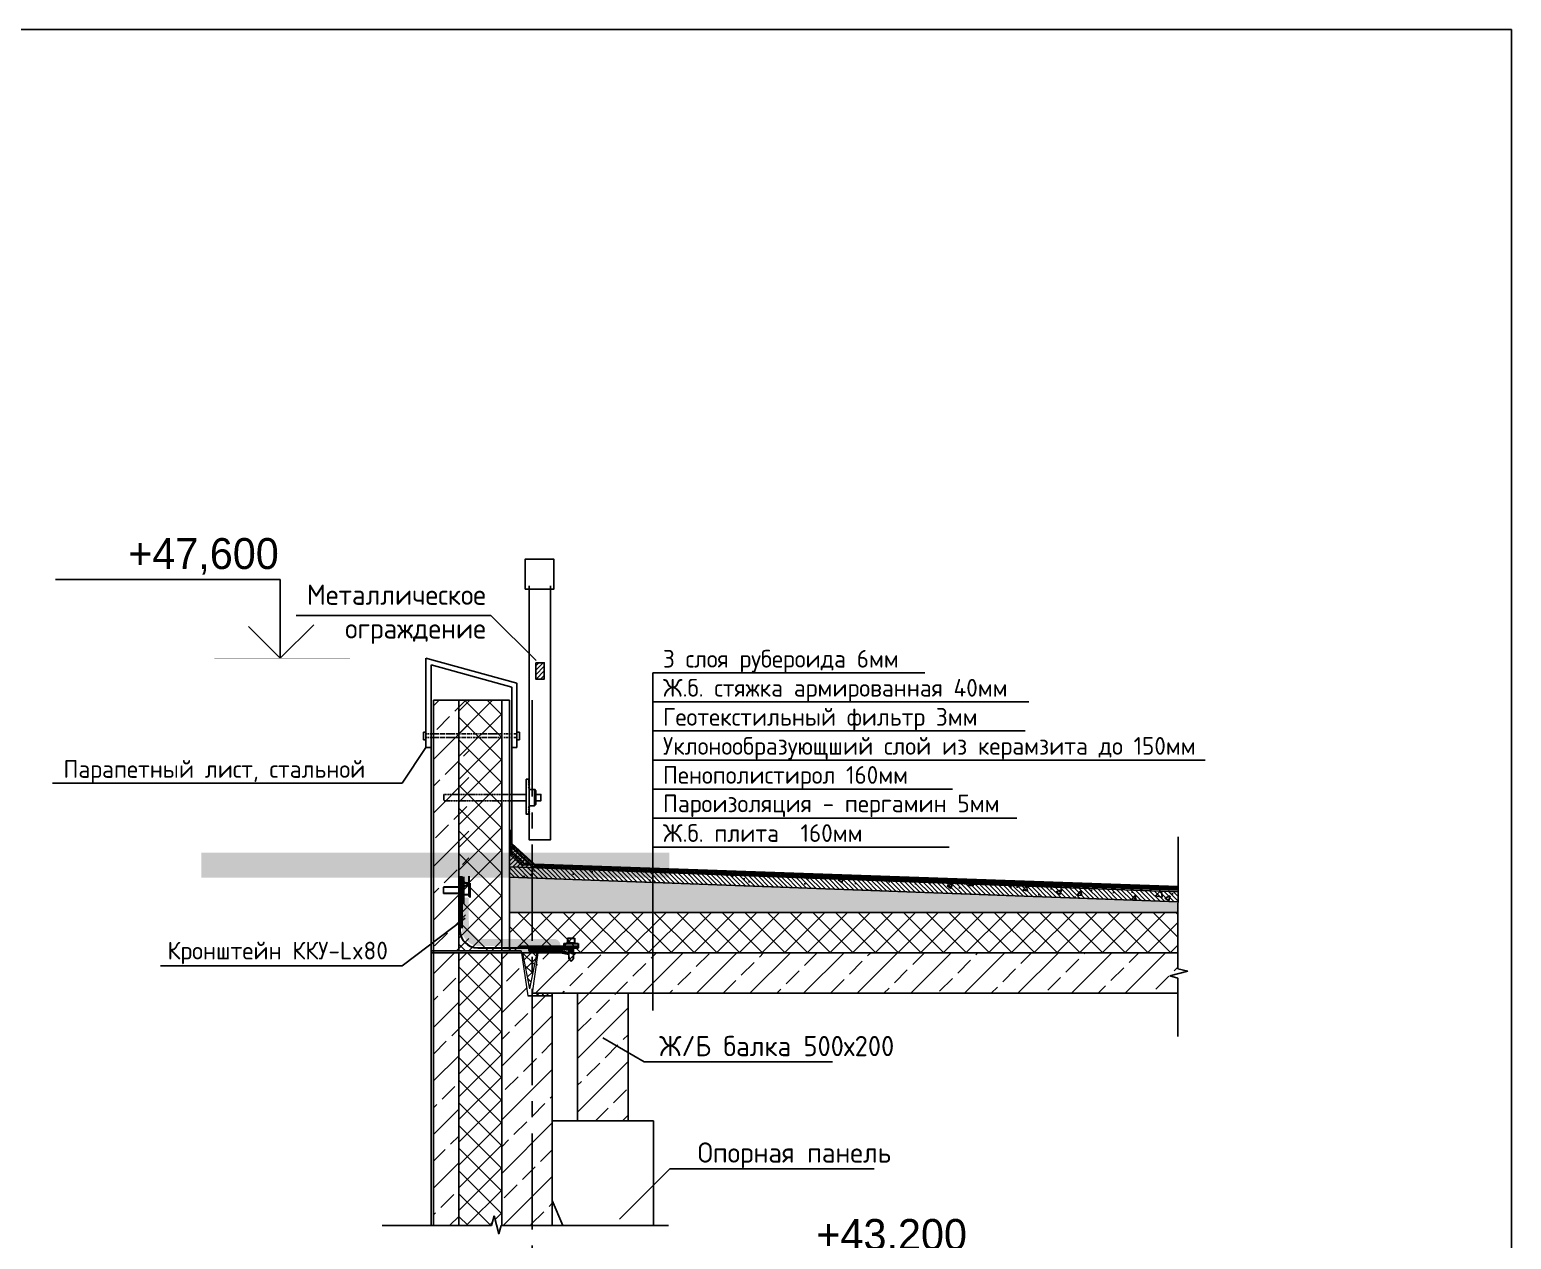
# Model space of a CAD drawing. Header units: millimetres. Extents: x -10163 to 1081624, y -5450 to 417560.
# Drawn here: x 429084 to 458409, y 95718 to 119662 of the extents above; entities that cross this region are included whole.
import ezdxf
from ezdxf.enums import TextEntityAlignment as Align

# ---------------------------------------------------------------- set-up
doc = ezdxf.new("R2010")
doc.units = ezdxf.units.MM
for name, pattern in [('CENTER2', [28.575, 19.05, -3.175, 3.175, -3.175]), ('HIDDEN', [0.375, 0.25, -0.125]), ('штриховая2', [9.525, 6.35, -3.175])]:
    doc.linetypes.add(name, pattern=pattern)
for name, color, linetype in [('0разрез', 7, 'Continuous'), ('АРМАТУРА', 134, 'Continuous'), ('ВЫНОСКИ_Р_СТ', 130, 'Continuous'), ('Кровля', 92, 'Continuous'), ('НЕНЕСУЩ_СТЕНЫ', 232, 'Continuous'), ('оси', 1, 'CENTER2'), ('ПАРАПЕТ', 50, 'Continuous'), ('ПЛИТЫ_ПОКРЫТИЯ', 144, 'Continuous'), ('Покрытия', 50, 'Continuous'), ('РАЗДЕЛИТ_ЛИНИИ', 150, 'Continuous'), ('разрез', 40, 'Continuous'), ('Саморезы', 104, 'Continuous'), ('Стены1', 120, 'Continuous'), ('УПРУГ_РЕЗ_ПРОКЛАДКА', 130, 'Continuous'), ('УТЕПЛИТЕЛЬ', 30, 'Continuous'), ('ШТРИХ_ПП', 20, 'Continuous'), ('ШТРИХ_УРП', 120, 'Continuous')]:
    doc.layers.add(name, color=color, linetype=linetype)
for name, color, linetype, lineweight in [('A-Wall-H', 250, 'Continuous', 20), ('RAZMER', 250, 'Continuous', 13), ('невид штрих', 93, 'штриховая2', 9), ('Осн', 230, 'Continuous', 25), ('разрез по стене', 150, 'Continuous', 25)]:
    doc.layers.add(name, color=color, linetype=linetype, lineweight=lineweight)
doc.layers.add('Штриховка', color=50, linetype='Continuous', transparency=0.6)
doc.styles.add('GOST-2.304_Type-B', font='GOST Common.ttf')
doc.styles.add('ГОСТ', font='GOST Common.ttf', dxfattribs={"height": 400})
doc.styles.add('Чертеж250', font='ofont.ru_GOST type B.ttf', dxfattribs={"height": 250})
pattern_1 = [(45, (308651.9, 38309.6), (-530.33, 530.33), []), (45, (309181.4, 38309.6), (-530.33, 530.33), [360, -150])]
pattern_2 = [(45, (308651.88, 38309.6), (-224.5064, 224.5064), []), (135, (308651.88, 38309.6), (-224.5064, -224.5064), [])]

msp = doc.modelspace()

# ---------------------------------------------------------------- hatches: boundary and pattern name
at = {"layer": 'A-Wall-H', "transparency": 33554687}
h = msp.add_hatch(dxfattribs=at)
h.set_pattern_fill('ANSI31', color=256, scale=20)
h.set_pattern_definition([(45, (625858.275, 152189.22), (-44.90128, 44.90128), [])])
h.paths.add_polyline_path([(438577.935, 103506.71), (438577.935, 103088.722), (439046.537, 103072.358)])
at = {"layer": 'Кровля'}
h = msp.add_hatch(dxfattribs=at)
h.set_pattern_fill('GRAVEL', color=256)
h.paths.add_polyline_path([(439292.017, 103374.953), (432479.278, 103374.953), (432479.278, 102874.026), (439292.017, 102874.026)])
h.paths.add_polyline_path([(441745.678, 103374.953), (439292.017, 103374.953), (439292.017, 102874.026), (441745.678, 102874.026)])
h = msp.add_hatch(dxfattribs=at)
h.set_pattern_fill('GRAVEL', color=256)
h.paths.add_polyline_path([(439292.017, 103374.953), (432479.278, 103374.953), (432479.278, 102874.026), (439292.017, 102874.026)])
h.paths.add_polyline_path([(441745.678, 103374.953), (439292.017, 103374.953), (439292.017, 102874.026), (441745.678, 102874.026)])
at = {"layer": 'Покрытия', "transparency": 33554687}
h = msp.add_hatch(color=9, dxfattribs=at)
h.dxf.hatch_style = 1
h.paths.add_polyline_path([(437634.705, 101876.785), (437634.02, 102358.191), (437669.542, 102358.191), (437669.542, 102482.516), (437775.826, 102482.516), (437776.571, 101850.48), (437962.891, 101664.161), (438006.878, 101664.098), (438006.878, 101522.076), (437989.906, 101522.076, -0.413786376)])
h.paths.add_polyline_path([(437775.324, 102907.663), (437633.239, 102907.501), (437633.262, 102891.012), (437669.542, 102891.012), (437669.542, 102766.687), (437775.491, 102766.687)])
h.paths.add_polyline_path([(438456.878, 101663.452), (438006.878, 101664.098), (438006.878, 101522.076), (438456.878, 101522.059)])
h.paths.add_polyline_path([(439491.759, 101661.655), (438779.226, 101662.679), (438456.878, 101663.264), (438456.878, 101522.059), (438456.878, 101399.115), (438548.699, 101399.115), (438856.878, 101399.115), (438998.542, 101399.115, -0.387751983), (438965.323, 101486.561), (439755.776, 101486.733), (439755.776, 101522.255), (439589.913, 101522.218, 0.369077949)])
h.paths.add_polyline_path([(439279.183, 101598.061, -1), (439269.091, 101598.061, -1)], flags=16)
at = {"layer": 'разрез по стене', "transparency": 33554687}
h = msp.add_hatch(dxfattribs=at)
h.set_pattern_fill('JIS_STN_2.5', color=9, scale=300)
h.set_pattern_definition(pattern_1)
h.paths.add_polyline_path([(437777.934, 106388.863), (437077.934, 106388.86), (437077.934, 101388.86), (437349.913, 101388.86), (437343.638, 101430.726), (437777.934, 101430.726)])
h = msp.add_hatch(dxfattribs=at)
h.set_pattern_fill('GRAVEL', color=9, scale=25, angle=-90)
h.set_pattern_definition([(138.012788, (309286.88, 37852.41), (-5715, 5080), [85.4304, -8457.621]), (94.96974, (309223.38, 37909.56), (635.000036, -7619.999997), [146.6012, -14513.5122]), (42.510447, (309210.68, 38055.61), (-6984.999998, -6350.000003), [103.3704, -10233.6807]), (177.27369, (309051.93, 38303.26), (12700, -635.0000013), [133.5011, -13216.6094]), (202.833654, (308918.58, 38309.61), (7620, 3175), [130.9084, -12959.952]), (267.27369, (308797.93, 38258.81), (635.0000013, 12700), [133.5011, -13216.6094]), (307.69424, (308791.58, 38125.46), (-6350.0000005, 8254.9999996), [176.5484, -17478.2788]), (342.255328, (308899.53, 37985.76), (13969.9999996, -4445.0000012), [166.6799, -16501.3142]), (31.429566, (309058.28, 37934.96), (8254.9999996, 5080.000001), [133.9532, -13261.3864]), (85.23636, (309172.58, 38004.81), (-635.000001, -6985), [152.9283, -7493.4842]), (132.397438, (309185.279, 38157.21), (-6985.0000003, 7619.9999998), [197.7695, -19579.1931]), (48.814075, (309045.58, 37674.61), (3810, 4445), [67.5011, -6682.6415]), (81.469234, (309090.03, 37725.41), (-1269.9999986, -8255), [128.4205, -12713.6597]), (135, (309109.1, 37852.4), (-635, 2e-13), [89.8023, -808.2233]), (113.19859, (309185.28, 37896.86), (1270, -3175), [48.3603, -4787.6556]), (201.80141, (309166.23, 37941.31), (1905, 635), [68.3914, -3351.1882]), (300.96376, (309102.73, 37915.91), (1270, -1905), [111.08, -3591.5745]), (71.56505, (309159.88, 37820.66), (-635, -1270), [80.3218, -1927.7245]), (286.38954, (309166.23, 38309.61), (1905, -6350), [112.522, -11139.7067]), (340.346176, (309197.98, 38201.66), (-6985, 2540), [94.3997, -9345.554]), (203.19859, (309286.88, 37820.66), (3175, 1270), [96.72, -4739.296]), (253.61046, (309197.98, 37782.56), (1904.9999996, 6350), [112.522, -11139.7067]), (249.443955, (308772.53, 38309.61), (1270, 3175), [108.5088, -5316.9336]), (204.77514, (308734.43, 38208.01), (6984.999998, 3175.000004), [90.918, -9000.8983]), (336.80141, (308651.88, 37814.31), (3175, -1270), [96.72, -4739.296]), (287.354025, (308740.78, 37776.21), (-2540.0000005, 8255), [106.4457, -10538.094]), (339.443955, (308651.88, 38125.46), (-3175, 1270), [54.2544, -5371.188]), (11.30993, (308651.88, 37852.41), (2540, 635), [32.3787, -3205.4987]), (75.96376, (308683.63, 37858.76), (-635, -1905), [130.9084, -2487.2636]), (96.009006, (308715.38, 37985.76), (635, -6350), [121.3167, -12010.3412]), (213.69007, (309045.58, 37915.91), (1270, 635), [91.581, -2197.944]), (263.157227, (308969.38, 37865.11), (-1269.9999994, -10795), [159.8892, -15829.0023]), (330.945396, (308950.33, 37706.36), (-4445, 2540), [65.377, -6472.348]), (0, (309007.5, 37674.6), (635, 635), [38.1, -596.9]), (30.256437, (308734.43, 37998.46), (-4445, -2540), [88.2167, -8733.4852]), (318.012788, (308810.63, 38042.91), (5715, -5080), [170.8607, -8372.1905]), (270, (308937.6, 37928.6), (635, -635), [165.1, -469.9]), (235.304846, (308937.63, 37763.51), (-4444.999997, -6350.000002), [100.4024, -9939.8292]), (164.054604, (308880.48, 37680.96), (-2540, 635), [92.4573, -4530.4125]), (117.645975, (308791.58, 37706.36), (-6349.999999, 12065.0000004), [150.5363, -14903.116]), (85.426079, (308721.73, 37839.71), (635, 8255), [159.2574, -15766.4616])])
h.paths.add_polyline_path([(439027.934, 102872.13), (439027.934, 102188.86), (451809.679, 102188.86), (451809.679, 102396.922)])
h.paths.add_polyline_path([(439027.934, 102872.13), (438577.934, 102888.86), (438577.934, 102188.86), (439027.934, 102188.86)])
h = msp.add_hatch(dxfattribs=at)
h.set_pattern_fill('JIS_STN_2.5', color=9, scale=300)
h.set_pattern_definition(pattern_1)
h.paths.add_polyline_path([(437077.934, 93252.154), (437577.934, 93252.154), (437577.934, 95409.759), (437077.934, 95409.759)])
h.paths.add_polyline_path([(437077.934, 95989.678), (437577.934, 95989.678), (437577.934, 101388.86), (437077.934, 101388.86)])
h.paths.add_polyline_path([(437577.934, 93202.154), (437077.934, 93202.154), (437077.934, 90277.154), (437577.934, 90277.154)])
h.paths.add_polyline_path([(437577.934, 85120.436), (437077.934, 85120.436), (437077.934, 81170.436), (437077.934, 80670.436), (437577.934, 80670.436)])
h.paths.add_polyline_path([(437577.934, 80620.436), (437077.934, 80620.436), (437077.934, 77695.436), (437577.934, 77695.436)])
h.paths.add_polyline_path([(437577.934, 69969.538), (437077.934, 69969.538), (437077.934, 65519.538), (437577.934, 65519.538)])
h = msp.add_hatch(dxfattribs=at)
h.set_pattern_fill('JIS_STN_2.5', color=9, scale=300)
h.set_pattern_definition(pattern_1)
h.paths.add_polyline_path([(439027.934, 69969.538), (438427.934, 69969.538), (438427.934, 65819.538), (439027.934, 65819.538)])
h.paths.add_polyline_path([(439427.934, 69969.538), (439027.934, 69969.538), (439027.934, 65819.538), (439427.934, 65819.538)])
h.paths.add_polyline_path([(438427.934, 69969.538), (437577.934, 69969.538), (437577.934, 69652.482), (438427.934, 69652.482)])
h.paths.add_polyline_path([(438225.41, 65819.538), (438427.934, 65819.538), (438427.934, 66041.71), (437577.934, 66041.71), (437577.934, 65519.538), (437882.877, 65519.538)])
h.paths.add_polyline_path([(439027.934, 79870.436), (438945.763, 79870.436), (438788.392, 80920.436), (438427.934, 80920.436), (438427.934, 77695.436), (439027.934, 77695.436)])
h.paths.add_polyline_path([(439427.934, 79870.436), (439027.934, 79870.436), (439027.934, 77695.436), (439427.934, 77695.436)])
edge = h.paths.add_edge_path(flags=16)
edge.add_arc((439293.236, 77811.925), 6.25, 0, 360)
h.paths.add_polyline_path([(438427.934, 77955.5), (437577.934, 77955.5), (437577.934, 77695.436), (437927.934, 77695.436), (438427.934, 77695.436)])
h.paths.add_polyline_path([(438427.934, 80920.436), (438261.737, 80920.436), (437919.204, 80620.436), (437577.934, 80620.436), (437577.934, 80364.955), (438427.934, 80364.955)])
h.paths.add_polyline_path([(438427.934, 81192.608), (437577.934, 81192.608), (437577.934, 80670.436), (437882.877, 80670.436), (438225.41, 80970.436), (438427.934, 80970.436)])
h.paths.add_polyline_path([(439027.934, 85120.436), (438427.934, 85120.436), (438427.934, 80970.436), (439027.934, 80970.436)])
h.paths.add_polyline_path([(439427.934, 85120.436), (439027.934, 85120.436), (439027.934, 80970.436), (439427.934, 80970.436)])
h.paths.add_polyline_path([(438427.934, 85120.436), (437577.934, 85120.436), (437577.934, 84829.807), (438427.934, 84829.807)])
edge = h.paths.add_edge_path()
edge.add_line((439427.934, 92452.154), (439027.934, 92452.154))
edge.add_line((439027.934, 92452.154), (439033.849, 90394.837))
edge.add_arc((439040.099, 90394.837), 6.25, 0, 180, ccw=False)
edge.add_arc((439040.099, 90394.837), 6.25, -180, 0, ccw=False)
edge.add_line((439033.849, 90394.837), (439033.83, 90277.154))
edge.add_line((439033.83, 90277.154), (439427.934, 90277.154))
edge.add_line((439427.934, 90277.154), (439427.934, 92452.154))
edge = h.paths.add_edge_path(flags=16)
edge.add_arc((439293.236, 90393.644), 6.25, 0, 360)
h.paths.add_polyline_path([(439027.934, 92452.154), (438945.763, 92452.154), (438788.392, 93502.154), (438427.934, 93502.154), (438427.934, 90277.154), (439027.934, 90277.154)])
h.paths.add_polyline_path([(438427.934, 90537.218), (437577.934, 90537.218), (437577.934, 90277.154), (438427.934, 90277.154)])
h.paths.add_polyline_path([(438427.934, 93502.154), (438261.737, 93502.154), (437919.204, 93202.154), (437577.934, 93202.154), (437577.934, 92946.673), (438427.934, 92946.673)])
h.paths.add_polyline_path([(438427.934, 93774.326), (437577.934, 93774.326), (437577.934, 93252.154), (437882.877, 93252.154), (438225.41, 93552.154), (438427.934, 93552.154)])
h.paths.add_polyline_path([(439027.934, 95409.759), (438427.934, 95409.759), (438427.934, 93552.154), (439027.934, 93552.154)])
h.paths.add_polyline_path([(439427.934, 95409.759), (439027.934, 95409.759), (439027.934, 93552.154), (439427.934, 93552.154)])
h.paths.add_polyline_path([(439427.934, 100588.86), (439027.934, 100588.86), (439027.934, 95989.678), (439427.934, 95989.678)])
h.paths.add_polyline_path([(439027.934, 100588.86), (438945.763, 100588.86), (438818.367, 101388.86), (438427.934, 101388.86), (438427.934, 95989.678), (439027.934, 95989.678)])
h = msp.add_hatch(dxfattribs=at)
h.set_pattern_fill('JIS_STN_2.5', color=9, scale=300)
h.set_pattern_definition([(45, (-2266756.5, -212416.24), (-530.33009, 530.33009), []), (45, (-2266227, -212416.24), (-530.33009, 530.33009), [360, -150])])
h.paths.add_polyline_path([(440927.934, 100588.86), (439927.934, 100588.86), (439927.934, 98063.86), (440927.934, 98063.86)])
h.paths.add_polyline_path([(439427.934, 101388.86), (439140.783, 101388.86), (439027.934, 100588.86), (439427.934, 100588.86), (451809.679, 100588.86), (451809.679, 100885.264), (451649.83, 100934.991), (452005.717, 101026.156), (451809.679, 101074.224), (451809.679, 101388.86)])
at = {"layer": 'Стены1'}
h = msp.add_hatch(dxfattribs=at)
h.set_pattern_fill('ANSI31', color=256, scale=20)
h.set_pattern_definition([(45, (6148.51, -616.98), (-44.901281, 44.901281), [])])
h.paths.add_polyline_path([(439270.409, 107129.373), (439101.981, 107129.373), (439101.981, 106808.3), (439270.409, 106808.3)])
at = {"layer": 'УТЕПЛИТЕЛЬ', "transparency": 33554687}
h = msp.add_hatch(dxfattribs=at)
h.set_pattern_fill('ANSI37', color=0, scale=100, style=0)
h.set_pattern_definition(pattern_2)
h.paths.add_polyline_path([(437577.934, 101430.726), (438427.934, 101430.726), (438427.934, 106388.865), (437577.934, 106388.862)])
h = msp.add_hatch(dxfattribs=at)
h.set_pattern_fill('ANSI37', color=0, scale=100, style=0)
h.set_pattern_definition([(45, (308651.88, 38309.6), (-224.5064, 224.5064), []), (135, (308651.88, 38309.6), (-224.5064, -224.5064), [])])
h.paths.add_polyline_path([(438577.934, 101430.726), (439027.934, 101430.726), (439027.934, 102188.86), (438577.934, 102188.86)])
h.paths.add_polyline_path([(439148.182, 101389.136), (439027.934, 101389.136), (439027.934, 101388.86), (439427.934, 101388.86), (451809.679, 101388.86), (451809.679, 102188.86), (439027.934, 102188.86), (439027.934, 101430.551), (439148.182, 101430.551)])
h = msp.add_hatch(dxfattribs=at)
h.set_pattern_fill('ANSI37', color=0, scale=100, style=0)
h.set_pattern_definition(pattern_2)
h.paths.add_polyline_path([(438427.934, 101388.86), (437577.934, 101388.86), (437577.934, 95989.678), (438227.9, 95989.678), (438275.969, 96185.716), (438367.134, 95829.829), (438416.86, 95989.678), (438427.934, 95989.678)])
h = msp.add_hatch(dxfattribs=at)
h.set_pattern_fill('ANSI37', color=0, scale=1150, style=0)
h.set_pattern_definition([(45, (371941.38, 138201.25), (-101.6466, 101.6466), []), (135, (371941.38, 138201.25), (-101.6466, -101.6466), [])])
h.paths.add_polyline_path([(439119.755, 101388.86), (438837.632, 101388.86), (438978.694, 100677.825)])
at = {"layer": 'ШТРИХ_ПП', "transparency": 33554687}
h = msp.add_hatch(dxfattribs=at)
h.set_pattern_fill('ANSI31', color=0, scale=20, angle=90, style=0)
h.set_pattern_definition([(135, (308651.88, 38309.61), (-44.90128, -44.90128), [])])
h.paths.add_polyline_path([(438577.934, 103088.722), (438577.934, 102888.86), (439482.452, 102855.231), (451809.679, 102396.922), (451817.118, 102596.783)])
h = msp.add_hatch(dxfattribs=at)
h.set_pattern_fill('AR-CONC', color=0, scale=150, style=0)
h.set_pattern_definition([(50, (371350.3, 154909.8), (1075.89, -94.128), [112.5, -1237.5]), (355, (371350.3, 154909.8), (-208.127, 1128.288), [90, -990]), (100.4514, (371440, 154901.9), (867.764, 1034.159), [95.61, -1051.713]), (46.1842, (371350.3, 155209.8), (1600.862, -248.279), [168.75, -1856.25]), (96.6356, (371483.7, 155189.1), (1401.994, 1461.177), [143.415, -1577.57]), (351.1842, (371350.3, 155209.8), (1401.993, 1461.178), [135, -1485]), (21, (371500.3, 155134.8), (895.3606, -603.928), [112.5, -1237.5]), (326, (371500.3, 155134.8), (364.973, 1087.725), [90, -990]), (71.4514, (371574.9, 155084.5), (1260.334, 483.796), [95.61, -1051.713]), (37.5, (371350.32, 154909.8), (18.2398, 499.3408), [0, -978, 0, -1005, 0, -993.75]), (7.5, (371350.3, 154909.8), (394.6043, 591.6176), [0, -573, 0, -955.5, 0, -378.75]), (327.5, (371015.82, 154909.8), (800.7337, -33.8323), [0, -375, 0, -1170, 0, -1552.5]), (317.5, (370865.8, 154909.8), (874.779, 150.1575), [0, -487.5, 0, -777, 0, -1102.5])])
h.paths.add_polyline_path([(451817.109, 102596.783), (438577.934, 103088.722), (438577.934, 102888.86), (451809.679, 102396.922)])
at = {"layer": 'ШТРИХ_УРП'}
h = msp.add_hatch(dxfattribs=at)
h.set_pattern_fill('HONEY', color=0, scale=500, style=0)
h.set_pattern_definition([(0, (371941.38, 138209.93), (93.75, 54.126587), [62.5, -125]), (120, (371941.38, 138209.93), (-93.75, 54.126588), [62.5, -125]), (60, (371941.38, 138209.93), (2e-07, 108.253175), [-125, 62.5])])
h.paths.add_polyline_path([(439427.934, 100588.86), (439127.934, 100588.86), (439127.934, 100538.86), (439427.934, 100538.86)])
at = {"layer": 'Штриховка', "lineweight": 30, "ltscale": 0.5, "transparency": 33554687}
h = msp.add_hatch(dxfattribs=at)
h.set_pattern_fill('ANSI31', color=256, scale=177.606991, angle=270, style=0)
h.set_pattern_definition([(225, (522564.207, 70277.07), (-15.6983885, 15.6983885), [])])
h.paths.add_polyline_path([(439491.759, 101473.502), (439491.759, 101441.825), (439755.776, 101441.825), (439755.776, 101473.502)])
h.paths.add_polyline_path([(439064.113, 101473.502), (439019.501, 101463.521), (439019.501, 101458.156), (439443.174, 101458.156, 0.027232203), (439428.221, 101473.502)])
h.paths.add_polyline_path([(439455.986, 101441.825, 0.026380608), (439443.174, 101458.156), (439019.501, 101458.156), (439019.501, 101441.825)])
h.paths.add_polyline_path([(439443.174, 101458.156, -0.026380608), (439455.986, 101441.825), (439491.759, 101441.825), (439491.759, 101458.156)])
h.paths.add_polyline_path([(439428.221, 101473.502, -0.027232203), (439443.174, 101458.156), (439491.759, 101458.156), (439491.759, 101473.502)])
h.paths.add_polyline_path([(439755.776, 101458.819), (439755.776, 101441.825), (439796.038, 101441.825), (439844.58, 101468.832), (439844.58, 101473.502), (439783.737, 101473.502)])
h.paths.add_polyline_path([(439844.58, 101441.825), (439844.58, 101468.832), (439796.038, 101441.825)], flags=17)
h.paths.add_polyline_path([(439783.737, 101473.502), (439755.776, 101473.502), (439755.776, 101458.819)])

# ---------------------------------------------------------------- linework, layer by layer
for p, q in [((434044.679, 108780.109), (429597.648, 108780.109)), ((434044.679, 107220.19), (434044.679, 108780.109)), ((434044.679, 107220.19), (433415.266, 107849.603)), ((434044.679, 107220.19), (434705.821, 107881.332)), ((440428.595, 99703.898), (441247.095, 99231.898)), ((441247.095, 99231.898), (444971.595, 99231.898)), ((440757.595, 96118.398), (441755.595, 97116.398)), ((441755.595, 97116.398), (445797.095, 97116.398)), ((439636.539, 95989.678), (439427.934, 96485.531))]:
    msp.add_line(p, q)
at = {"ltscale": 10}
msp.add_line((439427.934, 100588.86), (439427.934, 100538.86), dxfattribs=at)
msp.add_lwpolyline([(415302.299, 43045.632), (458408.84, 43045.632), (458408.84, 119661.707), (415302.299, 119661.707)], close=True, dxfattribs=at)
at = {"ltscale": 10, "const_width": 10}
msp.add_lwpolyline([(432738.531, 107220.19), (435425.096, 107220.19)], dxfattribs=at)
at = {"layer": '0разрез', "ltscale": 10, "transparency": 33554687}
for q in [(438577.921, 106388.866), (438577.934, 101430.726)]:
    msp.add_line((438577.934, 102888.86), q, dxfattribs=at)
at = {"layer": '0разрез'}
for p, q in [((436458.712, 104747.739), (429538.259, 104747.739)), ((438577.932, 103532.772), (439058.601, 103096.952)), ((438602.934, 103543.848), (439068.617, 103121.617)), ((438627.907, 103554.952), (439078.632, 103146.283)), ((437274.841, 102689.946), (437274.841, 102565.621)), ((436458.712, 101132.384), (431675.435, 101132.384))]:
    msp.add_line(p, q, dxfattribs=at)
at = {"layer": '0разрез', "ltscale": 10}
msp.add_line((451649.83, 100934.991), (451809.679, 100885.264), dxfattribs=at)
msp.add_lwpolyline([(439927.934, 98063.86), (440927.934, 98063.86), (440927.934, 100588.86), (439927.934, 100588.86)], close=True, dxfattribs=at)
msp.add_lwpolyline([(439427.934, 95989.678), (439427.934, 98063.86), (441427.934, 98063.86), (441427.934, 95989.678)], dxfattribs=at)
at = {"layer": 'A-Wall-H', "color": 0, "transparency": 33554687}
for p, q in [((438812.093, 101430.726), (438945.763, 100538.86)), ((439119.755, 101388.86), (438837.632, 101388.86)), ((438837.632, 101388.86), (438978.694, 100677.825)), ((439119.755, 101388.86), (438978.694, 100677.825)), ((439140.783, 101388.86), (439027.934, 100588.86))]:
    msp.add_line(p, q, dxfattribs=at)
at = {"layer": 'АРМАТУРА', "color": 0, "transparency": 33554687}
msp.add_line((438577.935, 103506.71), (439046.537, 103072.358), dxfattribs=at)
at = {"layer": 'ВЫНОСКИ_Р_СТ', "color": 0}
for p, q in [((441418.102, 106929.786), (441418.102, 100247.604)), ((441418.102, 106929.786), (446800.356, 106929.786)), ((441418.102, 106354.786), (448787.363, 106354.786)), ((441418.102, 106354.786), (448861.062, 106354.786)), ((441418.102, 105779.786), (448787.363, 105779.786)), ((441418.102, 105779.786), (448090.049, 105779.786)), ((436927.934, 105452.548), (436458.712, 104747.739)), ((441418.102, 105204.786), (452351.646, 105204.786)), ((441418.102, 104629.786), (447347.075, 104629.786)), ((441418.102, 104054.786), (448624.142, 104054.786)), ((441418.102, 103479.786), (447283.633, 103479.786)), ((437705.02, 102078.111), (436458.712, 101132.384))]:
    msp.add_line(p, q, dxfattribs=at)
at = {"layer": 'невид штрих', "lineweight": 30, "ltscale": 0.5, "transparency": 33554687}
msp.add_line((437775.502, 102757.472), (437775.812, 102494.487), dxfattribs=at)
at = {"layer": 'НЕНЕСУЩ_СТЕНЫ', "color": 0}
msp.add_line((439427.934, 100538.86), (439427.934, 98102.428), dxfattribs=at)
at = {"layer": 'оси', "ltscale": 100, "transparency": 33554687}
msp.add_line((439027.934, 106388.86), (439027.934, 64116.701), dxfattribs=at)
at = {"layer": 'Осн', "lineweight": 30, "ltscale": 0.5, "transparency": 33554687}
for p, q in [((437598.166, 102907.461), (437598.77, 101841.263)), ((437633.239, 102907.461), (437634.705, 101876.785)), ((437775.324, 102907.663), (437775.491, 102766.687)), ((437954.448, 101486.555), (438776.509, 101486.526)), ((438779.232, 101522.041), (439945.135, 101522.296)), ((438779.233, 101486.52), (439945.135, 101486.775)), ((439003.819, 101428.023), (439003.819, 101486.569)), ((439945.135, 101486.775), (439945.135, 101522.296)), ((439003.819, 101428.023), (439491.759, 101428.023)), ((439019.042, 101392.502), (439491.759, 101392.502)), ((439491.759, 101428.023), (439591.582, 101428.023)), ((439491.759, 101392.502), (439591.582, 101392.502)), ((439591.582, 101428.023), (439755.776, 101397.406)), ((439591.582, 101392.502), (439755.776, 101361.885))]:
    msp.add_line(p, q, dxfattribs=at)
for centre, radius, start, end in [((437954.777, 101842.564), 356.009, 180.2092713, 269.9470622), ((439029.836, 101461.035), 69.378, 158.4130037, 261.0498581)]:
    msp.add_arc(centre, radius, start, end, dxfattribs=at)
at = {"layer": 'ПАРАПЕТ', "color": 0}
for p, q in [((438627.528, 106647.491), (438627.907, 103554.952)), ((438602.934, 103820.457), (438602.934, 103543.848)), ((438602.934, 103483.538), (438602.934, 103322.266)), ((438627.918, 103460.379), (438627.934, 103333.181))]:
    msp.add_line(p, q, dxfattribs=at)
at = {"layer": 'ПАРАПЕТ', "color": 0, "transparency": 33554687}
for p, q in [((438602.934, 103322.266), (438837.693, 103104.666)), ((438627.934, 103401.356), (438868.206, 103178.646)), ((438627.934, 103367.269), (438858.035, 103153.986)), ((438627.934, 103333.181), (438847.864, 103129.326)), ((438847.864, 103129.326), (438990.449, 103124.347)), ((438858.035, 103153.986), (438962.404, 103150.342)), ((439058.601, 103096.952), (451814.172, 102651.518)), ((439068.617, 103121.617), (451814.243, 102676.53)), ((439078.632, 103146.283), (451814.315, 102701.543))]:
    msp.add_line(p, q, dxfattribs=at)
at = {"layer": 'ПЛИТЫ_ПОКРЫТИЯ', "color": 0, "transparency": 33554687}
msp.add_line((438577.934, 103088.722), (451814.101, 102626.505), dxfattribs=at)
at = {"layer": 'Покрытия', "transparency": 33554687}
msp.add_line((438812.093, 101430.726), (437027.934, 101430.726), dxfattribs=at)
at = {"layer": 'РАЗДЕЛИТ_ЛИНИИ', "color": 0}
for p, q in [((451817.109, 103682.625), (451809.679, 101074.224)), ((451649.83, 100934.991), (452005.717, 101026.156)), ((452005.717, 101026.156), (451809.679, 101074.224)), ((451809.679, 100885.264), (451809.679, 99734.929)), ((438367.134, 95829.829), (438275.969, 96185.716)), ((436060.531, 95989.678), (438227.9, 95989.678)), ((438416.86, 95989.678), (438367.134, 95829.829)), ((438416.86, 95989.678), (441730.808, 95989.678))]:
    msp.add_line(p, q, dxfattribs=at)
at = {"layer": 'разрез', "transparency": 33554687}
msp.add_line((438812.093, 101430.726), (438812.093, 101430.726), dxfattribs=at)
at = {"layer": 'разрез по стене'}
for p, q in [((436927.934, 107220.19), (438727.675, 106723.595)), ((436927.934, 105452.548), (436927.934, 107220.19)), ((437027.934, 106388.86), (437027.934, 107088.86)), ((437027.934, 107088.86), (438627.528, 106647.491)), ((438727.675, 105452.548), (438727.675, 106723.595)), ((437077.934, 106388.866), (438577.921, 106388.866)), ((436927.819, 105757.66), (436877.819, 105757.66)), ((436877.819, 105757.66), (436877.819, 105607.66)), ((436877.819, 105607.66), (436927.821, 105607.661)), ((436927.82, 105723.674), (436952.873, 105723.671)), ((436927.82, 105649.607), (436952.873, 105649.604)), ((436965.18, 105723.674), (436990.233, 105723.671)), ((436965.18, 105649.607), (436990.233, 105649.604)), ((437011.689, 105723.674), (437036.742, 105723.671)), ((437011.689, 105649.607), (437036.742, 105649.604)), ((437052.702, 105723.674), (437077.755, 105723.671)), ((437052.702, 105649.607), (437077.755, 105649.604)), ((437098.213, 105723.674), (437123.266, 105723.671)), ((437098.213, 105649.607), (437123.266, 105649.604)), ((437130.221, 105723.674), (437155.274, 105723.671)), ((437130.221, 105649.607), (437155.274, 105649.604)), ((437164.231, 105723.674), (437189.284, 105723.671)), ((437164.231, 105649.607), (437189.284, 105649.604)), ((437209.743, 105723.674), (437234.796, 105723.671)), ((437209.743, 105649.607), (437234.796, 105649.604)), ((437241.751, 105723.674), (437266.804, 105723.671)), ((437241.751, 105649.607), (437266.804, 105649.604)), ((437275.761, 105723.674), (437300.814, 105723.671)), ((437275.761, 105649.607), (437300.814, 105649.604)), ((437321.272, 105723.674), (437346.326, 105723.671)), ((437321.272, 105649.607), (437346.326, 105649.604)), ((437353.28, 105723.674), (437378.334, 105723.671)), ((437353.28, 105649.607), (437378.334, 105649.604)), ((437387.29, 105723.674), (437412.344, 105723.671)), ((437387.29, 105649.607), (437412.344, 105649.604)), ((437407.749, 105723.677), (437432.802, 105723.674)), ((437407.749, 105649.61), (437432.802, 105649.607)), ((437439.757, 105723.677), (437464.81, 105723.674)), ((437439.757, 105649.61), (437464.81, 105649.607)), ((437473.767, 105723.677), (437498.82, 105723.674)), ((437473.767, 105649.61), (437498.82, 105649.607)), ((437519.278, 105723.677), (437544.331, 105723.674)), ((437519.278, 105649.61), (437544.331, 105649.607)), ((437551.286, 105723.677), (437576.34, 105723.674)), ((437551.286, 105649.61), (437576.34, 105649.607)), ((437585.296, 105723.677), (437610.349, 105723.674)), ((437585.296, 105649.61), (437610.349, 105649.607)), ((437630.808, 105723.677), (437655.861, 105723.674)), ((437630.808, 105649.61), (437655.861, 105649.607)), ((437662.816, 105723.677), (437687.869, 105723.674)), ((437662.816, 105649.61), (437687.869, 105649.607)), ((437696.826, 105723.677), (437721.879, 105723.674)), ((437696.826, 105649.61), (437721.879, 105649.607)), ((437742.337, 105723.677), (437767.391, 105723.674)), ((437742.337, 105649.61), (437767.391, 105649.607)), ((437774.345, 105723.677), (437799.399, 105723.674)), ((437774.345, 105649.61), (437799.399, 105649.607)), ((437808.355, 105723.677), (437833.409, 105723.674)), ((437808.355, 105649.61), (437833.409, 105649.607)), ((437853.867, 105723.677), (437878.92, 105723.674)), ((437853.867, 105649.61), (437878.92, 105649.607)), ((437885.875, 105723.677), (437910.928, 105723.674)), ((437885.875, 105649.61), (437910.928, 105649.607)), ((437919.885, 105723.677), (437944.938, 105723.674)), ((437919.885, 105649.61), (437944.938, 105649.607)), ((437965.397, 105723.677), (437990.45, 105723.674)), ((437965.397, 105649.61), (437990.45, 105649.607)), ((437997.405, 105723.677), (438022.458, 105723.674)), ((437997.405, 105649.61), (438022.458, 105649.607)), ((438031.415, 105723.677), (438056.468, 105723.674)), ((438031.415, 105649.61), (438056.468, 105649.607)), ((438042.916, 105723.677), (438067.969, 105723.674)), ((438042.916, 105649.61), (438067.969, 105649.607)), ((438074.924, 105723.677), (438099.978, 105723.674)), ((438074.924, 105649.61), (438099.978, 105649.607)), ((438108.934, 105723.677), (438133.987, 105723.674)), ((438108.934, 105649.61), (438133.987, 105649.607)), ((438154.446, 105723.677), (438179.499, 105723.674)), ((438154.446, 105649.61), (438179.499, 105649.607)), ((438186.454, 105723.677), (438211.507, 105723.674)), ((438186.454, 105649.61), (438211.507, 105649.607)), ((438220.464, 105723.677), (438245.517, 105723.674)), ((438220.464, 105649.61), (438245.517, 105649.607)), ((438253.449, 105723.679), (438278.502, 105723.676)), ((438253.449, 105649.611), (438278.502, 105649.608)), ((438285.457, 105723.679), (438310.51, 105723.676)), ((438285.457, 105649.611), (438310.51, 105649.608)), ((438319.467, 105723.679), (438344.52, 105723.676)), ((438319.467, 105649.611), (438344.52, 105649.608)), ((438379.733, 105723.674), (438354.68, 105723.671)), ((438379.733, 105649.607), (438354.68, 105649.604)), ((438413.743, 105723.674), (438388.69, 105723.671)), ((438413.743, 105649.607), (438388.69, 105649.604)), ((438445.751, 105723.674), (438420.698, 105723.671)), ((438445.751, 105649.607), (438420.698, 105649.604)), ((438491.263, 105723.674), (438466.21, 105723.671)), ((438491.263, 105649.607), (438466.21, 105649.604)), ((438525.273, 105723.674), (438500.22, 105723.671)), ((438525.273, 105649.607), (438500.22, 105649.604)), ((438557.281, 105723.674), (438532.228, 105723.671)), ((438557.281, 105649.607), (438532.228, 105649.604)), ((438602.793, 105723.674), (438577.739, 105723.671)), ((438602.793, 105649.607), (438577.739, 105649.604)), ((438643.805, 105723.674), (438618.752, 105723.671)), ((438643.805, 105649.607), (438618.752, 105649.604)), ((438690.314, 105723.674), (438665.261, 105723.671)), ((438690.314, 105649.607), (438665.261, 105649.604)), ((438727.674, 105723.674), (438702.621, 105723.671)), ((438727.674, 105649.607), (438702.621, 105649.604)), ((438777.675, 105607.66), (438727.673, 105607.661)), ((438727.675, 105757.66), (438777.675, 105757.66)), ((438777.675, 105757.66), (438777.675, 105607.66)), ((437027.934, 105452.548), (436927.934, 105452.548)), ((438627.675, 105452.548), (438727.675, 105452.548)), ((439027.934, 100588.86), (451809.679, 100588.86)), ((439027.934, 100588.86), (439427.934, 100588.86)), ((439427.934, 100588.86), (439427.934, 95989.678)), ((439427.934, 100538.86), (438945.763, 100538.86)), ((438275.969, 96185.716), (438227.9, 95989.678))]:
    msp.add_line(p, q, dxfattribs=at)
at = {"layer": 'разрез по стене', "transparency": 33554687}
for p, q in [((437027.934, 106388.86), (437027.934, 95989.678)), ((437077.934, 106388.86), (437077.934, 95989.678)), ((437577.934, 101430.726), (437577.934, 106388.86)), ((438427.934, 101430.726), (438427.934, 106388.86)), ((438577.934, 103088.722), (451817.109, 102596.783)), ((438577.934, 102888.86), (451809.679, 102396.922)), ((438577.934, 102188.86), (451809.679, 102188.86)), ((437027.934, 101388.86), (439427.934, 101388.86)), ((437577.934, 101388.86), (437577.934, 95989.678)), ((438427.934, 101388.86), (438427.934, 95989.678)), ((439427.934, 101388.86), (451809.679, 101388.86))]:
    msp.add_line(p, q, dxfattribs=at)
at = {"layer": 'Саморезы', "lineweight": 30, "ltscale": 0.5, "transparency": 33554687}
for p, q in [((437598.289, 102689.946), (437274.841, 102689.946)), ((437669.542, 102891.012), (437669.542, 102358.191)), ((437793.867, 102766.687), (437669.542, 102766.687)), ((437793.867, 102713.405), (437669.542, 102713.405)), ((437793.867, 102766.687), (437793.867, 102482.516)), ((437598.289, 102565.621), (437274.841, 102565.621)), ((437793.867, 102535.798), (437669.542, 102535.798)), ((439657.649, 101575.578), (439657.649, 101522.296)), ((439657.649, 101575.578), (439941.821, 101575.578)), ((439657.649, 101522.296), (439941.821, 101522.296)), ((439710.931, 101588.744), (439888.538, 101588.744)), ((439728.692, 101677.547), (439870.778, 101677.547)), ((439728.692, 101677.547), (439728.692, 101588.744)), ((439755.776, 101488.655), (439844.58, 101439.249)), ((439870.778, 101677.547), (439870.778, 101588.744)), ((439888.538, 101588.744), (439888.538, 101575.578)), ((439941.821, 101575.578), (439941.821, 101522.296)), ((439755.776, 101449.261), (439844.58, 101402.628)), ((439755.776, 101409.867), (439844.58, 101368.041)), ((439755.776, 101309.205), (439755.776, 101269.388)), ((439755.776, 101269.388), (439800.178, 101221.201)), ((439800.178, 101221.201), (439844.58, 101269.388)), ((439844.58, 101269.388), (439844.58, 101308.405))]:
    msp.add_line(p, q, dxfattribs=at)
at = {"layer": 'Саморезы', "ltscale": 0.5, "transparency": 33554687}
for p, q in [((439755.776, 101522.296), (439755.776, 101311.639)), ((439844.58, 101311.639), (439844.58, 101522.296))]:
    msp.add_line(p, q, dxfattribs=at)
at = {"layer": 'Стены1'}
for p, q in [((438213.947, 108066.38), (434361.86, 108066.38)), ((439107.705, 107172.621), (438213.947, 108066.38)), ((438982.459, 104810.235), (438952.572, 104782.107)), ((438953.005, 104810.681), (438982.026, 104781.661)), ((438983.141, 104770.734), (438953.254, 104742.606)), ((438983.141, 104727.826), (438953.254, 104699.698)), ((438953.687, 104771.18), (438982.708, 104742.16)), ((438953.687, 104728.272), (438982.708, 104699.251)), ((438983.141, 104675.652), (438953.254, 104647.524)), ((438953.687, 104676.098), (438982.708, 104647.078)), ((439077.332, 104625.376), (439103.987, 104598.721)), ((439103.987, 104598.721), (439103.987, 104462.255)), ((439103.987, 104325.789), (439103.987, 104462.255)), ((438983.141, 104284.475), (438953.254, 104256.347)), ((438983.141, 104238.449), (438953.254, 104210.321)), ((438983.141, 104193.203), (438953.254, 104165.075)), ((438983.141, 104158.878), (438953.254, 104130.751)), ((438953.687, 104284.922), (438982.708, 104255.901)), ((438953.687, 104238.895), (438982.708, 104209.875)), ((438953.687, 104193.649), (438982.708, 104164.628)), ((438953.687, 104159.325), (438982.708, 104130.304)), ((439077.332, 104299.134), (439103.987, 104325.789))]:
    msp.add_line(p, q, dxfattribs=at)
for points in [[(438890.766, 108589.873), (439459.296, 108589.873), (439459.296, 109177.867), (438890.766, 109177.867)], [(439101.981, 107129.373), (439270.409, 107129.373), (439270.409, 106808.3), (439101.981, 106808.3)], [(438967.516, 104823.776), (438912.252, 104823.776), (438912.252, 104130.747), (438967.516, 104130.747)], [(438967.516, 104625.085), (439077.332, 104625.085), (439077.332, 104299.134), (438967.516, 104299.134)]]:
    msp.add_lwpolyline(points, close=True, dxfattribs=at)
for points in [[(438967.516, 108655.137), (438967.516, 103625.782), (439395.048, 103625.782), (439395.048, 108655.137)], [(438627.788, 104525.033), (438912.252, 104525.033)], [(438627.788, 104399.477), (438912.252, 104399.477)], [(439103.987, 104525.033), (439203.681, 104525.033), (439203.681, 104399.477), (439103.987, 104399.477)]]:
    msp.add_lwpolyline(points, dxfattribs=at)
at = {"layer": 'Стены1', "linetype": 'HIDDEN', "ltscale": 2}
msp.add_lwpolyline([(438912.252, 104399.477), (437279.52, 104399.477), (437279.52, 104525.033), (438912.252, 104525.033)], dxfattribs=at)
at = {"layer": 'УПРУГ_РЕЗ_ПРОКЛАДКА', "color": 0}
for p, q in [((439127.934, 100538.86), (439127.934, 100588.86)), ((439427.934, 100538.86), (439427.934, 100588.86)), ((439427.934, 100538.86), (439427.934, 100588.86))]:
    msp.add_line(p, q, dxfattribs=at)

# ---------------------------------------------------------------- texts
at = {"style": 'Чертеж250'}
for s, p in [('+47,600', (431034.351, 108986.204)), ('+43,200', (444653.499, 95508.168))]:
    msp.add_text(s, height=612, dxfattribs=at).set_placement(p)
at = {"layer": 'RAZMER', "color": 0, "style": 'GOST-2.304_Type-B'}
for s, p in [('Пароизоляция - пергамин 5мм ', (441618.102, 104066.231)), ('Ж.б. плита  160мм', (441618.102, 103479.786))]:
    msp.add_text(s, height=350, dxfattribs=at).set_placement(p, align=Align.BOTTOM_LEFT)
at = {"layer": 'ВЫНОСКИ_Р_СТ', "color": 0}
for s, height, style, p in [('3 слоя рубероида 6мм', 350, 'GOST-2.304_Type-B', (441618.102, 106929.786)), ('Ж.б. стяжка армированная 40мм', 350, 'GOST-2.304_Type-B', (441618.102, 106354.786)), ('Геотекстильный фильтр 3мм', 350, 'GOST-2.304_Type-B', (441618.102, 105779.786)), ('Уклонообразующший слой из керамзита до 150мм', 350, 'GOST-2.304_Type-B', (441618.102, 105204.786)), ('Парапетный лист, стальной', 350, 'GOST-2.304_Type-B', (429752.663, 104747.739)), ('Пенополистирол 160мм', 350, 'GOST-2.304_Type-B', (441618.102, 104629.786)), ('Кронштейн ККУ-Lx80', 350, 'GOST-2.304_Type-B', (431812.011, 101153.721)), ('Ж/Б балка 500х200', 400, 'ГОСТ', (441542.26, 99223.858)), ('Опорная панель', 400, 'ГОСТ', (442306.62, 97116.397))]:
    msp.add_text(s, height=height, dxfattribs=dict(at, style=style)).set_placement(p, align=Align.BOTTOM_LEFT)
at = {"layer": 'Стены1', "insert": (438113.683, 108676.626), "char_height": 400, "attachment_point": 3, "style": 'ГОСТ'}
msp.add_mtext_dynamic_manual_height_columns('Металлическое ограждение', width=1019.41837, gutter_width=2000, heights=[0], dxfattribs=at)

doc.saveas('drawing.dxf')
